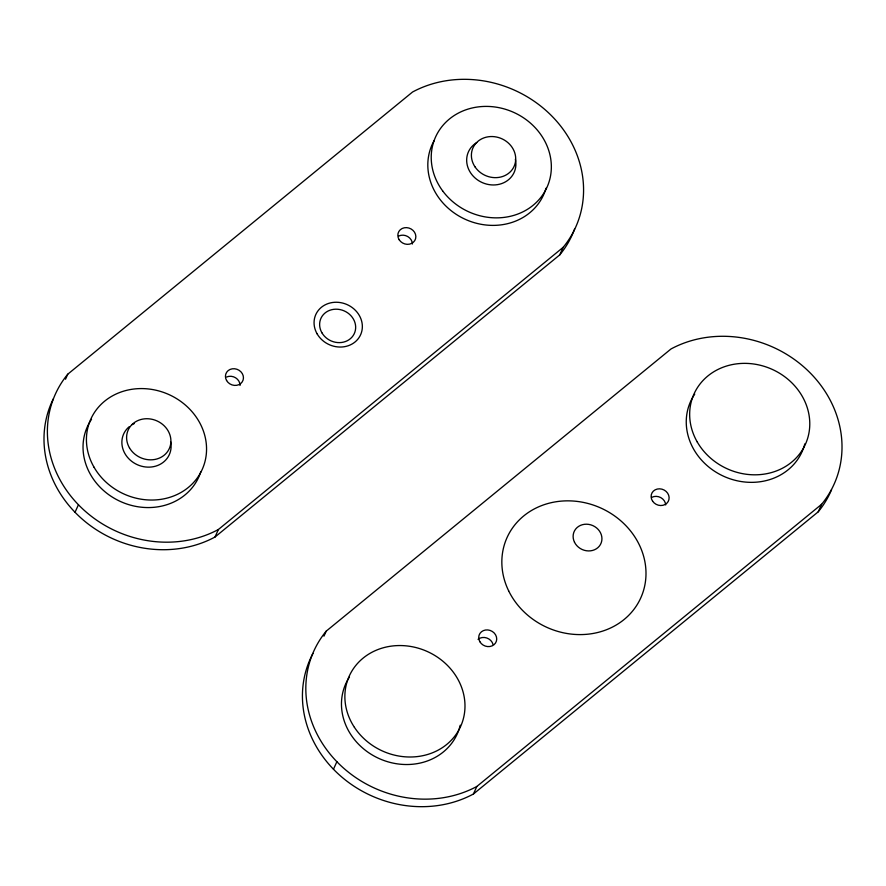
<?xml version="1.0" encoding="UTF-8"?>
<svg xmlns="http://www.w3.org/2000/svg" width="886" height="886" viewBox="0 0 886 886"><rect width="100%" height="100%" fill="white"/><g stroke="black" fill="none" stroke-linecap="round" stroke-linejoin="round"><path stroke-width="1.33" d="M65.509 379.208L67.779 374.18L412.566 92A111.869 99.852 24.3 0 1 552.532 116.753A111.869 99.852 24.3 0 1 563.186 247.316L559.786 254.858L214.988 537.038A111.869 99.852 24.3 0 1 83.262 520.004A111.869 99.852 24.3 0 1 53.293 398.877M75.033 512.285L78.433 504.754A111.869 99.852 24.3 0 1 67.779 374.18M214.988 537.038L218.399 529.507L563.186 247.316M323.944 636.17L326.214 631.142L671.012 348.962A111.869 99.852 24.3 0 1 810.967 373.715A111.869 99.852 24.3 0 1 821.621 504.289L818.221 511.82L473.434 794A111.869 99.852 24.3 0 1 340.556 775.981A111.869 99.852 24.3 0 1 312.968 653.425M333.468 769.247L336.868 761.716A111.869 99.852 24.3 0 1 326.214 631.142M473.434 794L476.834 786.469L821.621 504.289M476.834 786.469A111.869 99.852 24.3 0 1 336.868 761.716M831.555 489.736A111.869 99.852 24.3 0 1 818.221 511.82M546.02 188.197A61.123 54.567 24.3 0 1 466.667 219.938A61.123 54.567 24.3 0 1 434.273 140.387M218.399 529.507A111.869 99.852 24.3 0 1 78.433 504.754M574.615 228.987A111.869 99.852 24.3 0 1 559.786 254.858M200.867 471.573A61.123 54.567 24.3 0 1 119.278 500.944A61.123 54.567 24.3 0 1 91.524 419.3M170.621 441.671A25.063 22.371 24.3 0 1 139.29 465.504A25.063 22.371 24.3 0 1 129.223 426.709M132.191 424.638A25.063 22.371 24.3 0 1 134.362 423.53M515.364 159.258A25.063 22.371 24.3 0 1 499.737 184.177A25.063 22.371 24.3 0 1 469.558 171.12A25.063 22.371 24.3 0 1 476.779 142.58M460.222 725.213A61.123 54.567 24.3 0 1 379.906 758.903A61.123 54.567 24.3 0 1 349.483 676.97M804.809 443.864A61.123 54.567 24.3 0 1 723.818 476.336A61.123 54.567 24.3 0 1 694.746 394.082M478.041 639.327A9.17 8.184 24.3 0 1 493.059 644.454M651.753 497.367A9.17 8.184 24.3 0 1 665.707 504.92M398.711 236.053A9.17 8.184 24.3 0 1 412.444 243.993M226.65 376.993A9.17 8.184 24.3 0 1 240.051 385.443M508.664 590.873A73.35 65.475 24.3 0 0 633.069 610.465A73.35 65.475 24.3 0 0 580.02 501.808A73.35 65.475 24.3 0 0 508.664 590.873M574.482 542.199A14.674 13.091 24.3 0 0 599.357 546.119A14.674 13.091 24.3 0 0 588.747 524.39A14.674 13.091 24.3 0 0 574.482 542.199M94.027 467.21A61.123 54.567 24.3 0 0 198.054 476.856A61.123 54.567 24.3 0 0 147.375 388.854A61.123 54.567 24.3 0 0 94.027 467.21M442.623 190.844A61.123 54.567 24.3 0 0 546.119 189.128A61.123 54.567 24.3 0 0 485.107 106.409A61.123 54.567 24.3 0 0 442.623 190.844M317.122 333.856A24.575 21.928 24.3 0 0 358.941 337.732A24.575 21.928 24.3 0 0 338.574 302.359A24.575 21.928 24.3 0 0 317.122 333.856M321.906 332.782A18.34 16.369 24.3 0 0 353.115 335.672A18.34 16.369 24.3 0 0 337.92 309.269A18.34 16.369 24.3 0 0 321.906 332.782M226.572 380.504A9.17 8.184 24.3 0 0 242.177 381.955A9.17 8.184 24.3 0 0 234.58 368.753A9.17 8.184 24.3 0 0 226.572 380.504M399.165 239.741A9.17 8.184 24.3 0 0 414.77 240.571A9.17 8.184 24.3 0 0 406.585 227.636A9.17 8.184 24.3 0 0 399.165 239.741M479.847 641.697A9.17 8.184 24.3 0 0 495.451 643.136A9.17 8.184 24.3 0 0 487.854 629.946A9.17 8.184 24.3 0 0 479.847 641.697M652.594 501.166A9.17 8.184 24.3 0 0 668.177 501.531A9.17 8.184 24.3 0 0 659.583 488.817A9.17 8.184 24.3 0 0 652.594 501.166M354.411 727.328A61.123 54.567 24.3 0 0 458.328 730.906A61.123 54.567 24.3 0 0 402.034 645.584A61.123 54.567 24.3 0 0 354.411 727.328M697.26 441.992A61.123 54.567 24.3 0 0 801.287 451.627A61.123 54.567 24.3 0 0 750.608 363.637A61.123 54.567 24.3 0 0 697.26 441.992M129.467 447.851A22.56 20.134 24.3 0 0 167.853 451.184A22.56 20.134 24.3 0 0 148.948 418.812A22.56 20.134 24.3 0 0 129.467 447.851M474.985 166.823A22.56 20.134 24.3 0 0 513.315 167.93A22.56 20.134 24.3 0 0 492.361 136.544A22.56 20.134 24.3 0 0 474.985 166.823"/></g></svg>
